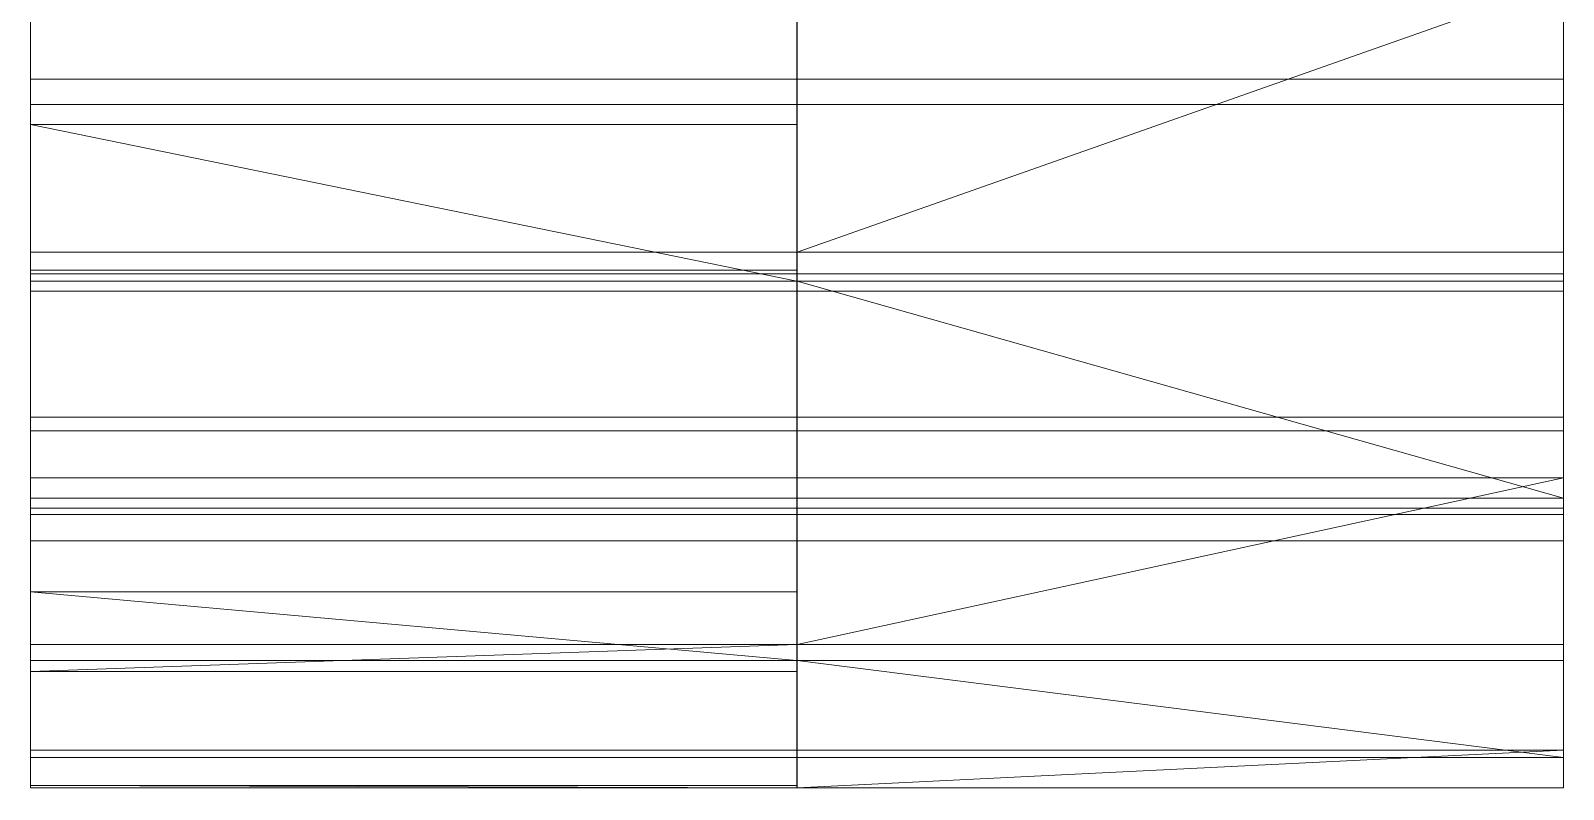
# Model space of a CAD drawing. Header units: millimetres. Extents: x -7.6 to 23.6, y 0 to 40.
# Drawn here: x -7.55 to -1.35, y 24.79 to 27.86 of the extents above; entities that cross this region are included whole.
import ezdxf

# ---------------------------------------------------------------- set-up
doc = ezdxf.new("R2010")
doc.units = ezdxf.units.MM
doc.layers.add('1', color=7, linetype='CONTINUOUS', true_color=0xffffff)

msp = doc.modelspace()

# ---------------------------------------------------------------- linework, layer by layer
at = {"layer": '1', "color": 18, "linetype": 'CONTINUOUS', "lineweight": 13}
for p, q in [((-4.451, 27.6672, 5.5347), (-7.55, 27.6672, 5.5347)), ((-7.55, 26.9683, 6.25), (-7.55, 27.6672, 5.5347)), ((-4.451, 27.6672, 5.5347), (-4.451, 26.9683, 6.25)), ((-4.45, 26.9683, 6.25), (-4.45, 27.6672, 5.5347)), ((-4.45, 27.6672, 5.5347), (-1.35, 27.6672, 5.5347)), ((-1.35, 27.6672, 5.5347), (-1.35, 26.9683, 6.25)), ((-4.451, 27.5653, -3.2328), (-7.55, 27.5653, -3.2328)), ((-7.55, 26.85, -3.9317), (-7.55, 27.5653, -3.2328)), ((-4.451, 27.5653, -3.2328), (-4.451, 26.85, -3.9317)), ((-4.45, 26.85, -3.9317), (-4.45, 27.5653, -3.2328)), ((-4.45, 27.5653, -3.2328), (-1.35, 27.5653, -3.2328)), ((-1.35, 27.5653, -3.2328), (-1.35, 26.85, -3.9317)), ((-4.451, 26.9683, 6.25), (-7.55, 26.9683, 6.25)), ((-4.45, 26.9683, 6.25), (-1.35, 26.9683, 6.25)), ((-7.55, 26.8808, 4.5976), (-7.55, 26.0551, 5.1618)), ((-4.451, 26.8808, 4.5976), (-7.55, 26.8808, 4.5976)), ((-4.451, 26.85, -3.9317), (-7.55, 26.85, -3.9317)), ((-4.451, 26.0551, 5.1618), (-4.451, 26.8808, 4.5976)), ((-4.45, 26.8808, 4.5976), (-1.35, 26.8808, 4.5976)), ((-4.45, 26.8808, 4.5976), (-4.45, 26.0551, 5.1618)), ((-4.45, 26.85, -3.9317), (-1.35, 26.85, -3.9317)), ((-1.35, 26.0551, 5.1618), (-1.35, 26.8808, 4.5976)), ((-4.451, 26.8096, -2.2911), (-7.55, 26.8096, -2.2911)), ((-7.55, 26.8096, -2.2911), (-7.55, 25.9724, -2.838)), ((-4.451, 25.9724, -2.838), (-4.451, 26.8096, -2.2911)), ((-4.45, 26.8096, -2.2911), (-1.35, 26.8096, -2.2911)), ((-4.45, 26.8096, -2.2911), (-4.45, 25.9724, -2.838)), ((-1.35, 25.9724, -2.838), (-1.35, 26.8096, -2.2911)), ((-7.55, 25.3805, 3.9324), (-7.55, 26.2999, 3.5391)), ((-4.451, 26.2999, 3.5391), (-7.55, 26.2999, 3.5391)), ((-4.451, 26.2999, 3.5391), (-4.451, 25.3805, 3.9324)), ((-4.45, 26.2999, 3.5391), (-1.35, 26.2999, 3.5391)), ((-4.45, 25.3805, 3.9324), (-4.45, 26.2999, 3.5391)), ((-1.35, 26.2999, 3.5391), (-1.35, 25.3805, 3.9324)), ((-4.451, 26.2448, -1.2059), (-7.55, 26.2448, -1.2059)), ((-7.55, 25.3165, -1.5778), (-7.55, 26.2448, -1.2059)), ((-4.451, 26.2448, -1.2059), (-4.451, 25.3165, -1.5778)), ((-4.45, 26.2448, -1.2059), (-1.35, 26.2448, -1.2059)), ((-4.45, 25.3165, -1.5778), (-4.45, 26.2448, -1.2059)), ((-1.35, 26.2448, -1.2059), (-1.35, 25.3165, -1.5778)), ((-4.451, 26.0551, 5.1618), (-7.55, 26.0551, 5.1618)), ((-4.45, 26.0551, 5.1618), (-1.35, 26.0551, 5.1618)), ((-4.451, 25.9724, -2.838), (-7.55, 25.9724, -2.838)), ((-7.55, 25.932, 2.3724), (-7.55, 24.9532, 2.5776)), ((-4.451, 25.932, 2.3724), (-7.55, 25.932, 2.3724)), ((-4.451, 24.9532, 2.5776), (-4.451, 25.932, 2.3724)), ((-4.45, 25.9724, -2.838), (-1.35, 25.9724, -2.838)), ((-4.45, 25.932, 2.3724), (-1.35, 25.932, 2.3724)), ((-4.45, 25.932, 2.3724), (-4.45, 24.9532, 2.5776)), ((-1.35, 24.9532, 2.5776), (-1.35, 25.932, 2.3724)), ((-7.55, 25.907, -0.0466), (-7.55, 24.9242, -0.2316)), ((-4.451, 25.907, -0.0466), (-7.55, 25.907, -0.0466)), ((-4.451, 24.9242, -0.2316), (-4.451, 25.907, -0.0466)), ((-4.45, 25.907, -0.0466), (-1.35, 25.907, -0.0466)), ((-4.45, 25.907, -0.0466), (-4.45, 24.9242, -0.2316)), ((-1.35, 24.9242, -0.2316), (-1.35, 25.907, -0.0466)), ((-4.451, 25.8004, 1.1721), (-7.55, 25.8004, 1.1721)), ((-7.55, 24.8005, 1.1837), (-7.55, 25.8004, 1.1721)), ((-4.451, 25.8004, 1.1721), (-4.451, 24.8005, 1.1837)), ((-4.45, 24.8005, 1.1837), (-4.45, 25.8004, 1.1721)), ((-4.45, 25.8004, 1.1721), (-1.35, 25.8004, 1.1721)), ((-1.35, 25.8004, 1.1721), (-1.35, 24.8005, 1.1837)), ((-4.451, 25.3805, 3.9324), (-7.55, 25.3805, 3.9324)), ((-4.45, 25.3805, 3.9324), (-1.35, 25.3805, 3.9324)), ((-4.451, 25.3165, -1.5778), (-7.55, 25.3165, -1.5778)), ((-4.45, 25.3165, -1.5778), (-1.35, 25.3165, -1.5778)), ((-4.451, 24.9532, 2.5776), (-7.55, 24.9532, 2.5776)), ((-4.451, 24.9242, -0.2316), (-7.55, 24.9242, -0.2316)), ((-4.45, 24.9532, 2.5776), (-1.35, 24.9532, 2.5776)), ((-4.45, 24.9242, -0.2316), (-1.35, 24.9242, -0.2316)), ((-4.451, 24.8005, 1.1837), (-7.55, 24.8005, 1.1837)), ((-4.45, 24.8005, 1.1837), (-1.35, 24.8005, 1.1837))]:
    msp.add_line(p, q, dxfattribs=at)
at = {"layer": '1', "color": 18, "linetype": 'CONTINUOUS', "lineweight": 13, "extrusion": (1, 0, 0)}
for centre, start, end in [((32, 1.1, -7.55), 123.15762, 134.33405), ((32, 1.1, -4.451), 123.15762, 134.33405), ((32, 1.1, -4.45), 224.33405, 235.65762), ((32, 1.1, -1.35), 224.33405, 235.65762), ((32, 1.1, -4.45), 134.33405, 145.65762), ((32, 1.1, -1.35), 134.33405, 145.65762), ((32, 1.1, -7.55), 213.15762, 224.33405), ((32, 1.1, -4.451), 213.15762, 224.33405), ((32, 1.1, -7.55), 145.65762, 156.83405), ((32, 1.1, -4.451), 145.65762, 156.83405), ((32, 1.1, -4.45), 201.83405, 213.15762), ((32, 1.1, -1.35), 201.83405, 213.15762), ((32, 1.1, -4.45), 156.83405, 168.15762), ((32, 1.1, -1.35), 156.83405, 168.15762), ((32, 1.1, -7.55), 190.65762, 201.83405), ((32, 1.1, -4.451), 190.65762, 201.83405), ((32, 1.1, -7.55), 168.15762, 179.33405), ((32, 1.1, -4.451), 168.15762, 179.33405), ((32, 1.1, -4.45), 179.33405, 190.65762), ((32, 1.1, -1.35), 179.33405, 190.65762)]:
    msp.add_arc(centre, 6.2, start, end, dxfattribs=at)
at = {"layer": '1', "color": 18, "linetype": 'CONTINUOUS', "lineweight": 13, "extrusion": (-1, 0, 0)}
for centre, start, end in [((-32, 1.1, 4.451), 45.66595, 56.84238), ((-32, 1.1, 1.35), 45.66595, 56.84238), ((-32, 1.1, 7.55), 304.34238, 315.66595), ((-32, 1.1, 4.45), 304.34238, 315.66595), ((-32, 1.1, 7.55), 34.34238, 45.66595), ((-32, 1.1, 4.45), 34.34238, 45.66595), ((-32, 1.1, 4.451), 315.66595, 326.84238), ((-32, 1.1, 1.35), 315.66595, 326.84238), ((-32, 1.1, 4.451), 23.16595, 34.34238), ((-32, 1.1, 1.35), 23.16595, 34.34238), ((-32, 1.1, 7.55), 326.84238, 338.16595), ((-32, 1.1, 4.45), 326.84238, 338.16595), ((-32, 1.1, 7.55), 11.84238, 23.16595), ((-32, 1.1, 4.45), 11.84238, 23.16595), ((-32, 1.1, 4.451), 338.16595, 349.34238), ((-32, 1.1, 1.35), 338.16595, 349.34238), ((-32, 1.1, 7.55), 349.34238, 0.66595), ((-32, 1.1, 4.451), 0.66595, 11.84238), ((-32, 1.1, 4.45), 349.34238, 0.66595), ((-32, 1.1, 1.35), 0.66595, 11.84238)]:
    msp.add_arc(centre, 7.2, start, end, dxfattribs=at)
at = {"layer": '1', "color": 18, "linetype": 'CONTINUOUS', "lineweight": 13}
for points in [[(-7.55, 31.8016, -2.8951), (-7.55, 33.4437, -2.6304), (-7.55, 37.1192, -2.3976), (-7.55, 26.85, -3.9317)], [(-7.55, 36.3328, -3.3347), (-7.55, 35.3911, -4.0904), (-7.55, 26.85, -3.9317), (-7.55, 37.1192, -2.3976)], [(-7.55, 28.5024, -4.0192), (-7.55, 26.85, -3.9317), (-7.55, 35.3911, -4.0904)], [(-7.55, 26.85, -3.9317), (-7.55, 27.5653, -3.2328), (-7.55, 31.8016, -2.8951)], [(-7.55, 30.1938, -2.469), (-7.55, 31.8016, -2.8951), (-7.55, 27.5653, -3.2328)], [(-7.55, 26.8808, 4.5976), (-7.55, 31.3634, 5.049), (-7.55, 29.8122, 4.4487)], [(-7.55, 27.6672, 5.5347), (-7.55, 28.6089, 6.2904), (-7.55, 31.3634, 5.049), (-7.55, 26.8808, 4.5976)], [(-7.55, 28.8984, -1.4258), (-7.55, 30.1938, -2.469), (-7.55, 27.5653, -3.2328)], [(-7.55, 25.932, 2.3724), (-7.55, 29.8122, 4.4487), (-7.55, 28.6393, 3.2693)], [(-7.55, 29.8122, 4.4487), (-7.55, 25.932, 2.3724), (-7.55, 26.2999, 3.5391), (-7.55, 26.8808, 4.5976)], [(-1.35, 28.0475, 1.7149), (-1.35, 28.6393, 3.2693), (-1.35, 29.6941, 6.8552), (-1.35, 26.2448, -1.2059)], [(-1.35, 26.2448, -1.2059), (-1.35, 29.6941, 6.8552), (-1.35, 25.8004, 1.1721), (-1.35, 25.9069, -0.0466)], [(-1.35, 25.8004, 1.1721), (-1.35, 29.6941, 6.8552), (-1.35, 26.2999, 3.5391), (-1.35, 25.932, 2.3724)], [(-1.35, 26.2999, 3.5391), (-1.35, 29.6941, 6.8552), (-1.35, 27.6672, 5.5347), (-1.35, 26.8808, 4.5976)], [(-1.35, 27.6672, 5.5347), (-1.35, 29.6941, 6.8552), (-1.35, 28.6089, 6.2904)], [(-1.35, 27.5653, -3.2328), (-1.35, 28.5024, -4.0192), (-1.35, 29.5609, -4.6001), (-1.35, 28.1392, 0.0541)], [(-7.55, 28.1392, 0.0541), (-7.55, 28.8984, -1.4258), (-7.55, 27.5653, -3.2328), (-7.55, 26.8096, -2.2911)], [(-7.55, 25.9069, -0.0466), (-7.55, 28.6393, 3.2693), (-7.55, 28.0475, 1.7149)], [(-7.55, 28.6393, 3.2693), (-7.55, 25.9069, -0.0466), (-7.55, 25.8004, 1.1721), (-7.55, 25.932, 2.3724)], [(-4.451, 28.6089, 6.2904), (-7.55, 28.6089, 6.2904), (-7.55, 27.6672, 5.5347), (-4.451, 27.6672, 5.5347)], [(-4.451, 28.062, 7.1276), (-4.451, 28.6089, 6.2904), (-4.451, 27.6672, 5.5347), (-4.451, 26.9683, 6.25)], [(-1.35, 28.6089, 6.2904), (-1.35, 28.062, 7.1276), (-1.35, 26.9683, 6.25), (-1.35, 27.6672, 5.5347)], [(-7.55, 28.5024, -4.0192), (-7.55, 27.9382, -4.8449), (-7.55, 26.85, -3.9317)], [(-4.45, 27.9382, -4.8449), (-4.45, 28.5024, -4.0192), (-4.45, 27.5653, -3.2328), (-4.45, 26.85, -3.9317)], [(-1.35, 27.5653, -3.2328), (-4.45, 27.5653, -3.2328), (-4.45, 28.5024, -4.0192), (-1.35, 28.5024, -4.0192)], [(-7.55, 26.8096, -2.2911), (-7.55, 28.0475, 1.7149), (-7.55, 28.1392, 0.0541)], [(-1.35, 28.1392, 0.0541), (-1.35, 28.0475, 1.7149), (-1.35, 27.5653, -3.2328)], [(-7.55, 28.0475, 1.7149), (-7.55, 26.8096, -2.2911), (-7.55, 26.2448, -1.2059), (-7.55, 25.9069, -0.0466)], [(-4.451, 28.062, 7.1276), (-4.451, 26.9683, 6.25), (-4.45, 28.062, 7.1276)], [(-1.35, 28.062, 7.1276), (-4.45, 28.062, 7.1276), (-4.451, 26.9683, 6.25), (-4.45, 26.9683, 6.25)], [(-4.45, 26.9683, 6.25), (-1.35, 26.9683, 6.25), (-1.35, 28.062, 7.1276)], [(-1.35, 26.2448, -1.2059), (-1.35, 26.8096, -2.2911), (-1.35, 28.0475, 1.7149)], [(-1.35, 27.5653, -3.2328), (-1.35, 28.0475, 1.7149), (-1.35, 26.8096, -2.2911)], [(-4.45, 27.4843, -4.5079), (-7.55, 27.4843, -4.5079), (-7.55, 27.9382, -4.8449), (-4.451, 27.9382, -4.8449)], [(-4.45, 27.9382, -4.8449), (-4.45, 27.4843, -4.5079), (-4.451, 27.9382, -4.8449)], [(-7.55, 26.8808, 4.5976), (-7.55, 26.0551, 5.1618), (-7.55, 26.9683, 6.25), (-7.55, 27.6672, 5.5347)], [(-4.451, 27.6672, 5.5347), (-7.55, 27.6672, 5.5347), (-7.55, 26.9683, 6.25), (-4.451, 26.9683, 6.25)], [(-4.45, 26.0551, 5.1618), (-4.45, 26.8808, 4.5976), (-4.45, 27.6672, 5.5347), (-4.45, 26.9683, 6.25)], [(-1.35, 27.6672, 5.5347), (-4.45, 27.6672, 5.5347), (-4.45, 26.8808, 4.5976), (-1.35, 26.8808, 4.5976)], [(-4.45, 26.9683, 6.25), (-4.45, 27.6672, 5.5347), (-1.35, 27.6672, 5.5347), (-1.35, 26.9683, 6.25)], [(-4.451, 27.5653, -3.2328), (-7.55, 27.5653, -3.2328), (-7.55, 26.85, -3.9317), (-4.451, 26.85, -3.9317)], [(-4.451, 26.8096, -2.2911), (-7.55, 26.8096, -2.2911), (-7.55, 27.5653, -3.2328), (-4.451, 27.5653, -3.2328)], [(-4.451, 25.9724, -2.838), (-4.451, 26.8096, -2.2911), (-4.451, 27.5653, -3.2328), (-4.451, 26.85, -3.9317)], [(-4.45, 26.85, -3.9317), (-4.45, 27.5653, -3.2328), (-1.35, 27.5653, -3.2328), (-1.35, 26.85, -3.9317)], [(-1.35, 26.8096, -2.2911), (-1.35, 25.9724, -2.838), (-1.35, 26.85, -3.9317), (-1.35, 27.5653, -3.2328)], [(-7.55, 27.4843, -4.5079), (-4.45, 27.4843, -4.5079), (-4.45, 26.85, -3.9317), (-4.451, 26.85, -3.9317)], [(-4.451, 26.85, -3.9317), (-7.55, 26.85, -3.9317), (-7.55, 27.4843, -4.5079)], [(-4.451, 26.9683, 6.25), (-7.55, 26.9683, 6.25), (-7.55, 26.8948, 6.1771), (-4.45, 26.8948, 6.1771)], [(-4.45, 26.8948, 6.1771), (-4.45, 26.9683, 6.25), (-4.451, 26.9683, 6.25)], [(-4.45, 26.8948, 6.1771), (-7.55, 26.8948, 6.1771), (-7.55, 26.0551, 5.1618), (-4.451, 26.0551, 5.1618)], [(-4.451, 26.0551, 5.1618), (-7.55, 26.0551, 5.1618), (-7.55, 26.8808, 4.5976), (-4.451, 26.8808, 4.5976)], [(-4.451, 26.8808, 4.5976), (-7.55, 26.8808, 4.5976), (-7.55, 26.2999, 3.5391), (-4.451, 26.2999, 3.5391)], [(-4.45, 26.0551, 5.1618), (-4.45, 26.8948, 6.1771), (-4.451, 26.0551, 5.1618)], [(-4.451, 26.0551, 5.1618), (-4.451, 26.8808, 4.5976), (-4.451, 26.2999, 3.5391), (-4.451, 25.3805, 3.9324)], [(-4.451, 25.9724, -2.838), (-4.451, 26.85, -3.9317), (-4.45, 25.9724, -2.838)], [(-1.35, 25.9724, -2.838), (-4.45, 25.9724, -2.838), (-4.451, 26.85, -3.9317), (-4.45, 26.85, -3.9317)], [(-4.45, 26.8808, 4.5976), (-4.45, 26.0551, 5.1618), (-1.35, 26.0551, 5.1618), (-1.35, 26.8808, 4.5976)], [(-4.45, 26.85, -3.9317), (-1.35, 26.85, -3.9317), (-1.35, 25.9724, -2.838)], [(-1.35, 26.8808, 4.5976), (-1.35, 26.0551, 5.1618), (-1.35, 25.3805, 3.9324), (-1.35, 26.2999, 3.5391)], [(-7.55, 26.8096, -2.2911), (-7.55, 25.9724, -2.838), (-7.55, 25.3165, -1.5778), (-7.55, 26.2448, -1.2059)], [(-4.451, 25.9724, -2.838), (-7.55, 25.9724, -2.838), (-7.55, 26.8096, -2.2911), (-4.451, 26.8096, -2.2911)], [(-4.45, 25.9724, -2.838), (-4.45, 26.8096, -2.2911), (-4.45, 26.2448, -1.2059), (-4.45, 25.3165, -1.5778)], [(-4.45, 26.8096, -2.2911), (-4.45, 25.9724, -2.838), (-1.35, 25.9724, -2.838), (-1.35, 26.8096, -2.2911)], [(-1.35, 26.8096, -2.2911), (-1.35, 26.2448, -1.2059), (-4.45, 26.2448, -1.2059), (-4.45, 26.8096, -2.2911)], [(-7.55, 25.932, 2.3724), (-7.55, 24.9532, 2.5776), (-7.55, 25.3805, 3.9324), (-7.55, 26.2999, 3.5391)], [(-4.451, 26.2999, 3.5391), (-7.55, 26.2999, 3.5391), (-7.55, 25.3805, 3.9324), (-4.451, 25.3805, 3.9324)], [(-4.45, 24.9532, 2.5776), (-4.45, 25.932, 2.3724), (-4.45, 26.2999, 3.5391), (-4.45, 25.3805, 3.9324)], [(-4.45, 25.3805, 3.9324), (-4.45, 26.2999, 3.5391), (-1.35, 26.2999, 3.5391), (-1.35, 25.3805, 3.9324)], [(-1.35, 26.2999, 3.5391), (-4.45, 26.2999, 3.5391), (-4.45, 25.932, 2.3724), (-1.35, 25.932, 2.3724)], [(-4.451, 26.2448, -1.2059), (-7.55, 26.2448, -1.2059), (-7.55, 25.3165, -1.5778), (-4.451, 25.3165, -1.5778)], [(-4.451, 25.9069, -0.0466), (-7.55, 25.9069, -0.0466), (-7.55, 26.2448, -1.2059), (-4.451, 26.2448, -1.2059)], [(-4.451, 24.9242, -0.2316), (-4.451, 25.9069, -0.0466), (-4.451, 26.2448, -1.2059), (-4.451, 25.3165, -1.5778)], [(-4.45, 25.3165, -1.5778), (-4.45, 26.2448, -1.2059), (-1.35, 26.2448, -1.2059), (-1.35, 25.3165, -1.5778)], [(-1.35, 25.9069, -0.0466), (-1.35, 24.9242, -0.2316), (-1.35, 25.3165, -1.5778), (-1.35, 26.2448, -1.2059)], [(-4.451, 26.0551, 5.1618), (-4.451, 25.3805, 3.9324), (-4.45, 26.0551, 5.1618)], [(-1.35, 26.0551, 5.1618), (-4.45, 26.0551, 5.1618), (-4.451, 25.3805, 3.9324), (-4.45, 25.3805, 3.9324)], [(-4.45, 25.3805, 3.9324), (-1.35, 25.3805, 3.9324), (-1.35, 26.0551, 5.1618)], [(-4.45, 25.5938, -2.1864), (-7.55, 25.5938, -2.1864), (-7.55, 25.9724, -2.838), (-4.451, 25.9724, -2.838)], [(-4.451, 24.9532, 2.5776), (-7.55, 24.9532, 2.5776), (-7.55, 25.932, 2.3724), (-4.451, 25.932, 2.3724)], [(-4.451, 25.932, 2.3724), (-7.55, 25.932, 2.3724), (-7.55, 25.8004, 1.1721), (-4.451, 25.8004, 1.1721)], [(-4.45, 25.9724, -2.838), (-4.45, 25.5938, -2.1864), (-4.451, 25.9724, -2.838)], [(-4.451, 24.9532, 2.5776), (-4.451, 25.932, 2.3724), (-4.451, 25.8004, 1.1721), (-4.451, 24.8005, 1.1837)], [(-4.45, 25.932, 2.3724), (-4.45, 24.9532, 2.5776), (-1.35, 24.9532, 2.5776), (-1.35, 25.932, 2.3724)], [(-1.35, 25.932, 2.3724), (-1.35, 24.9532, 2.5776), (-1.35, 24.8005, 1.1837), (-1.35, 25.8004, 1.1721)], [(-7.55, 25.9069, -0.0466), (-7.55, 24.9242, -0.2316), (-7.55, 24.8005, 1.1837), (-7.55, 25.8004, 1.1721)], [(-4.451, 24.9242, -0.2316), (-7.55, 24.9242, -0.2316), (-7.55, 25.9069, -0.0466), (-4.451, 25.9069, -0.0466)], [(-4.45, 24.9242, -0.2316), (-4.45, 25.9069, -0.0466), (-4.45, 25.8004, 1.1721), (-4.45, 24.8005, 1.1837)], [(-1.35, 25.8004, 1.1721), (-4.45, 25.8004, 1.1721), (-4.45, 25.9069, -0.0466), (-1.35, 25.9069, -0.0466)], [(-4.45, 25.9069, -0.0466), (-4.45, 24.9242, -0.2316), (-1.35, 24.9242, -0.2316), (-1.35, 25.9069, -0.0466)], [(-4.451, 25.8004, 1.1721), (-7.55, 25.8004, 1.1721), (-7.55, 24.8005, 1.1837), (-4.451, 24.8005, 1.1837)], [(-4.45, 24.8005, 1.1837), (-4.45, 25.8004, 1.1721), (-1.35, 25.8004, 1.1721), (-1.35, 24.8005, 1.1837)], [(-7.55, 25.5938, -2.1864), (-4.45, 25.5938, -2.1864), (-4.45, 25.3165, -1.5778), (-4.451, 25.3165, -1.5778)], [(-4.451, 25.3165, -1.5778), (-7.55, 25.3165, -1.5778), (-7.55, 25.5938, -2.1864)], [(-7.55, 25.2711, 3.6617), (-4.45, 25.2711, 3.6617), (-4.45, 25.3805, 3.9324), (-4.451, 25.3805, 3.9324)], [(-4.451, 25.3805, 3.9324), (-7.55, 25.3805, 3.9324), (-7.55, 25.2711, 3.6617)], [(-4.451, 24.9242, -0.2316), (-4.451, 25.3165, -1.5778), (-4.45, 24.9242, -0.2316)], [(-1.35, 24.9242, -0.2316), (-4.45, 24.9242, -0.2316), (-4.451, 25.3165, -1.5778), (-4.45, 25.3165, -1.5778)], [(-4.45, 25.3165, -1.5778), (-1.35, 25.3165, -1.5778), (-1.35, 24.9242, -0.2316)], [(-4.45, 25.2711, 3.6617), (-7.55, 25.2711, 3.6617), (-7.55, 24.9532, 2.5776), (-4.451, 24.9532, 2.5776)], [(-4.45, 24.9532, 2.5776), (-4.45, 25.2711, 3.6617), (-4.451, 24.9532, 2.5776)], [(-4.45, 24.8109, 0.7034), (-7.55, 24.8109, 0.7034), (-7.55, 24.9242, -0.2316), (-4.451, 24.9242, -0.2316)], [(-4.451, 24.9532, 2.5776), (-4.451, 24.8005, 1.1837), (-4.45, 24.9532, 2.5776)], [(-1.35, 24.9532, 2.5776), (-4.45, 24.9532, 2.5776), (-4.451, 24.8005, 1.1837), (-4.45, 24.8005, 1.1837)], [(-4.45, 24.9242, -0.2316), (-4.45, 24.8109, 0.7034), (-4.451, 24.9242, -0.2316)], [(-4.45, 24.8005, 1.1837), (-1.35, 24.8005, 1.1837), (-1.35, 24.9532, 2.5776)], [(-7.55, 24.8109, 0.7034), (-4.45, 24.8109, 0.7034), (-4.45, 24.8005, 1.1837), (-4.451, 24.8005, 1.1837)], [(-4.451, 24.8005, 1.1837), (-7.55, 24.8005, 1.1837), (-7.55, 24.8109, 0.7034)]]:
    msp.add_3dface(points, dxfattribs=at)

doc.saveas('drawing.dxf')
